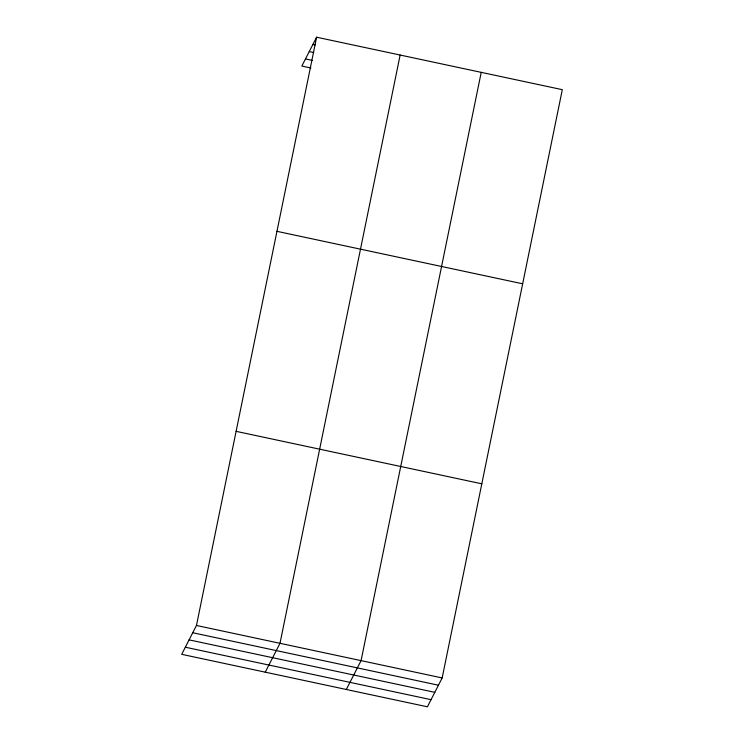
<?xml version="1.0" encoding="UTF-8"?>
<svg xmlns="http://www.w3.org/2000/svg" width="744" height="744" viewBox="0 0 744 744"><rect width="100%" height="100%" fill="white"/><g stroke="black" fill="none" stroke-linecap="round" stroke-linejoin="round"><path stroke-width="1.12" d="M196.463 625.471L316.6 37.2L562.306 89.671L442.168 677.942L427.4 706.8L181.694 654.329L196.463 625.471L442.168 677.942M400.142 55.037L280.004 643.309L265.236 672.176M481.219 72.354L361.082 660.626L346.313 689.483M316.6 37.2L301.832 66.058L310.862 67.983M312.88 44.463L315.14 44.947M309.234 51.587L313.754 52.554M305.477 58.934L312.257 60.376M276.954 231.328L522.66 283.799M236.108 431.343L481.814 483.814M192.743 632.744L438.449 685.205M189.097 639.868L434.803 692.329M185.34 647.206L431.046 699.676"/></g></svg>
